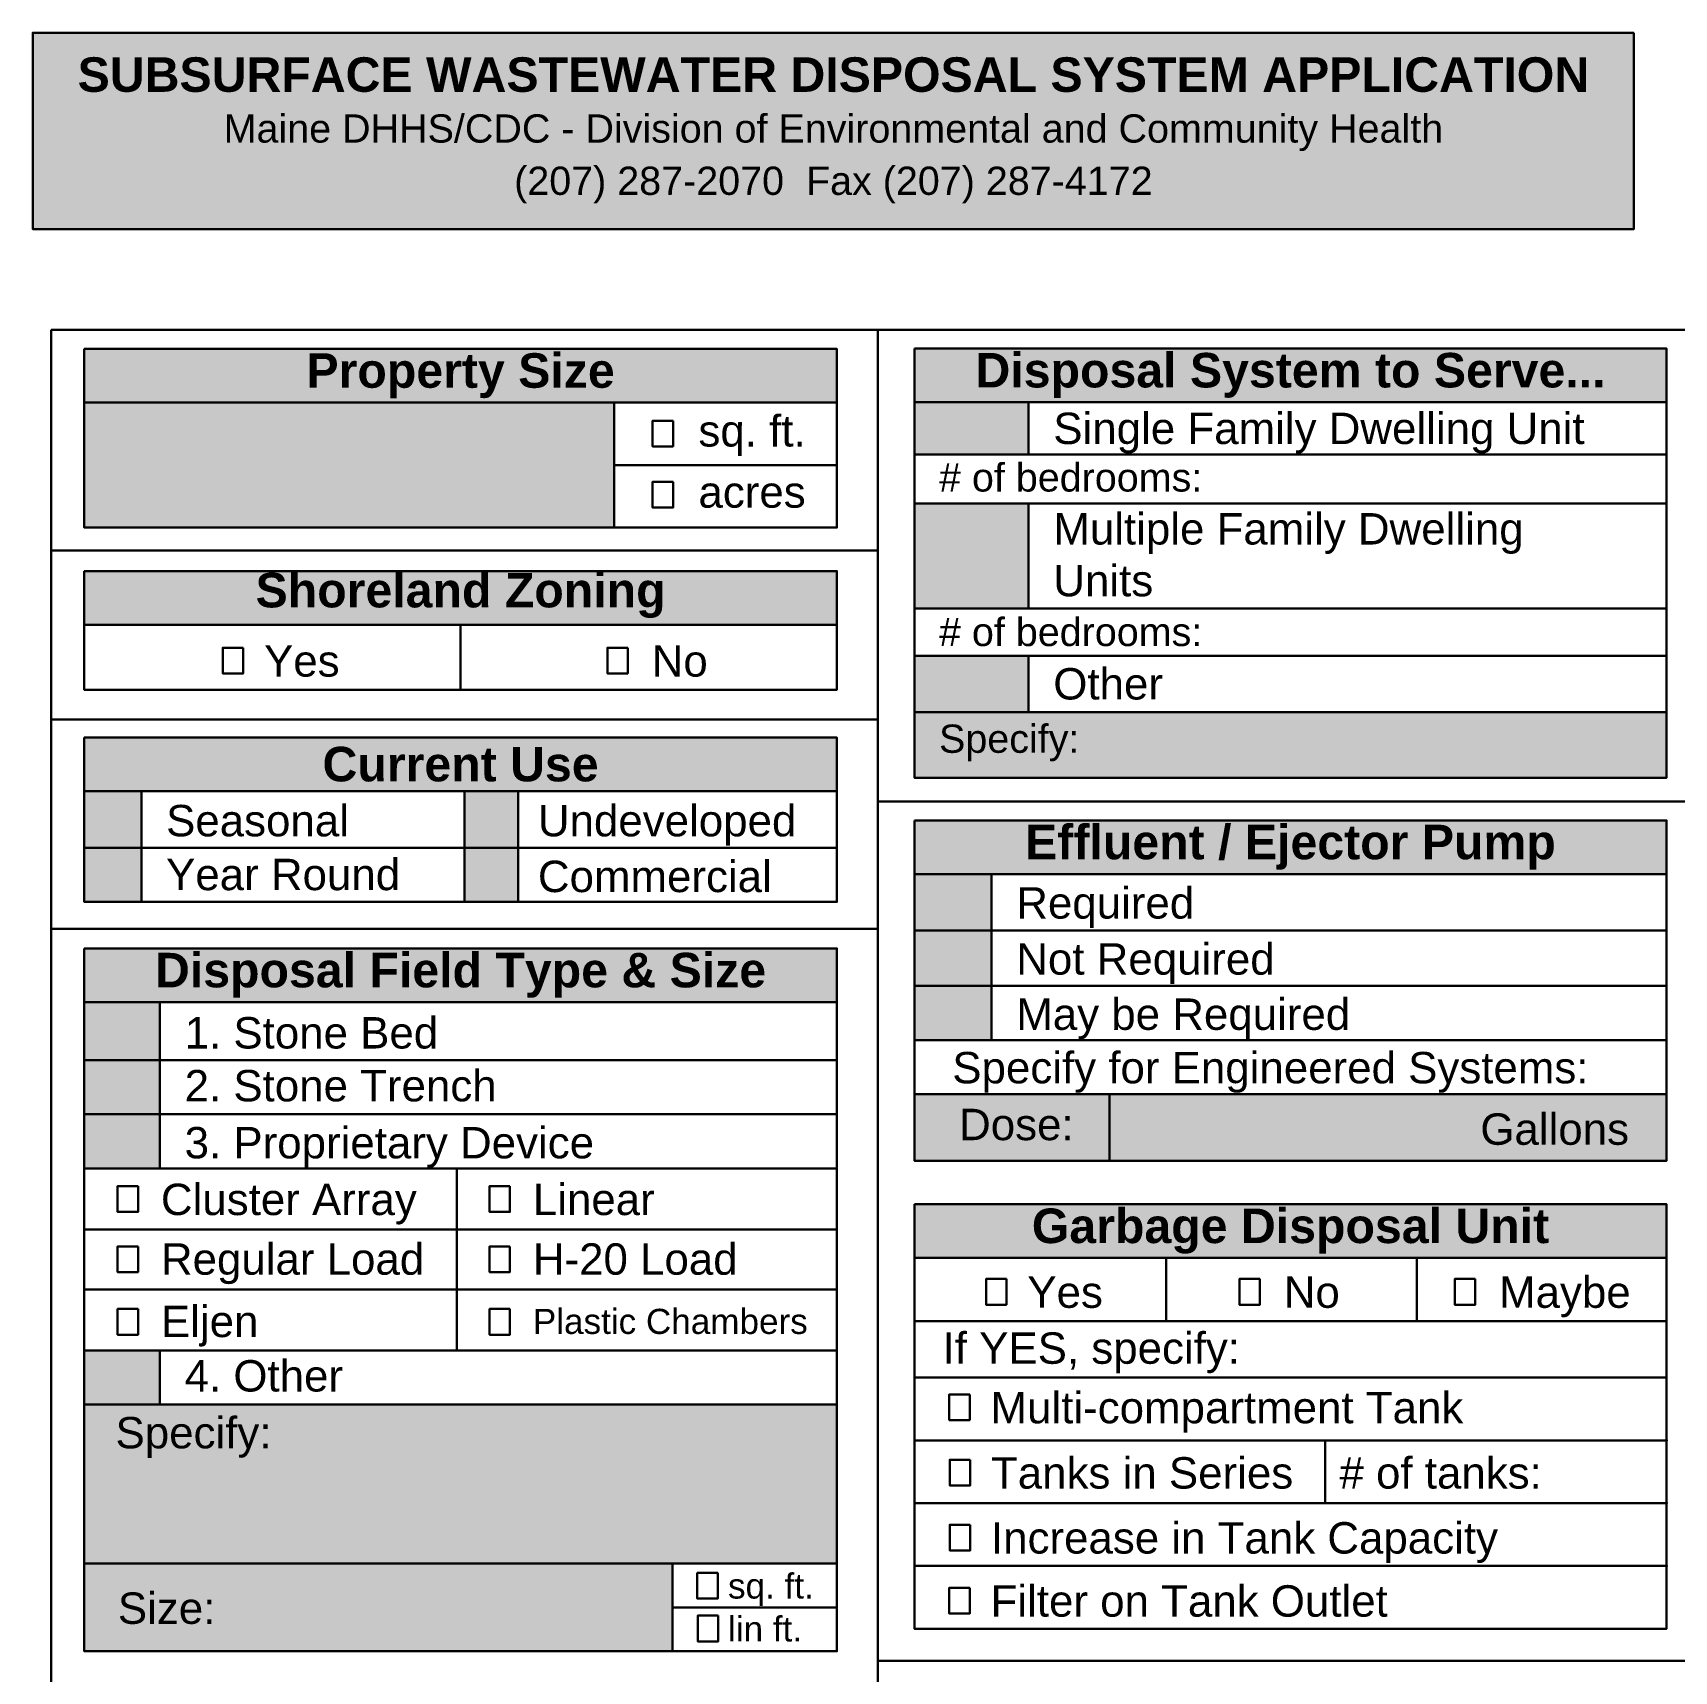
# Paper-space layout 'HHE_200_PG2' of a CAD drawing. Extents: x 0.2 to 8.2, y 0.2 to 10.8.
# Drawn here: x 0.25 to 5.48, y 5.53 to 10.75 of the extents above; entities that cross this region are included whole.
import ezdxf
from ezdxf.enums import TextEntityAlignment as Align

# ---------------------------------------------------------------- set-up
doc = ezdxf.new("R2010")
doc.units = 0
doc.header["$MEASUREMENT"] = 0
doc.layers.add('FORM_HHE-200', color=7, linetype='Continuous', lineweight=30)
doc.styles.add('ARIAL', font='ARIAL.TTF')

psp = doc.layouts.new('HHE_200_PG2')

# ---------------------------------------------------------------- hatches: boundary and pattern name
at = {"layer": 'FORM_HHE-200'}
for points in [[(5.35, 10.7538), (0.25, 10.7538), (0.25, 10.1288), (5.35, 10.1288)], [(2.811, 9.7469), (0.414, 9.7469), (0.414, 9.576), (2.811, 9.576)], [(5.454, 9.7479), (3.058, 9.7479), (3.058, 9.577), (5.454, 9.577)], [(2.811, 9.039), (0.414, 9.039), (0.414, 8.868), (2.811, 8.868)], [(2.811, 8.509), (0.414, 8.509), (0.414, 8.3381), (2.811, 8.3381)], [(5.454, 8.245), (3.058, 8.245), (3.058, 8.074), (5.454, 8.074)], [(2.811, 7.837), (0.414, 7.837), (0.414, 7.6661), (2.811, 7.6661)], [(5.454, 7.022), (3.058, 7.022), (3.058, 6.8511), (5.454, 6.8511)]]:
    psp.add_hatch(color=7, dxfattribs=at).paths.add_polyline_path(points)
at = {"layer": 'FORM_HHE-200', "true_color": 0xf5f5f5}
h = psp.add_hatch(color=7, dxfattribs=at)
h.paths.add_polyline_path([(0.414, 9.1779), (2.102, 9.1779), (2.102, 9.576), (0.414, 9.576)])
h.paths.add_polyline_path([(1.1029, 9.5619), (2.1221, 9.5619), (2.1221, 9.761), (1.1029, 9.761)], flags=9)
h = psp.add_hatch(color=7, dxfattribs=at)
h.paths.add_polyline_path([(3.422, 9.577), (3.058, 9.577), (3.058, 9.41), (3.422, 9.41)])
h.paths.add_polyline_path([(3.2367, 9.5629), (5.2753, 9.5629), (5.2753, 9.762), (3.2367, 9.762)], flags=9)
h.paths.add_polyline_path([(3.422, 9.2541), (3.058, 9.2541), (3.058, 8.92), (3.422, 8.92)])
h.paths.add_polyline_path([(3.422, 8.7696), (3.058, 8.7696), (3.058, 8.59), (3.422, 8.59)])
h.paths.add_polyline_path([(3.3923, 8.06), (5.1197, 8.06), (5.1197, 8.2591), (3.3923, 8.2591)], flags=9)
h.paths.add_polyline_path([(3.3685, 7.8795), (3.9637, 7.8795), (3.9637, 8.0572), (3.3685, 8.0572)], flags=9)
h = psp.add_hatch(color=7, dxfattribs=at)
h.paths.add_polyline_path([(5.454, 7.373), (3.058, 7.373), (3.058, 7.161), (5.454, 7.161)])
h.paths.add_polyline_path([(3.304, 8.074), (3.058, 8.074), (3.058, 7.545), (3.304, 7.545)])
h.paths.add_polyline_path([(5.454, 8.59), (3.058, 8.59), (3.058, 8.3809), (5.454, 8.3809)])
h = psp.add_hatch(color=7, dxfattribs=at)
h.paths.add_polyline_path([(0.596, 8.3381), (0.414, 8.3381), (0.414, 8.158), (0.596, 8.158)])
h.paths.add_polyline_path([(0.414, 7.985), (0.596, 7.985), (0.596, 8.158), (0.414, 8.158)])
h.paths.add_polyline_path([(1.625, 8.3381), (1.625, 8.158), (1.796, 8.158), (1.796, 8.3381)])
h.paths.add_polyline_path([(1.625, 7.985), (1.796, 7.985), (1.796, 8.158), (1.625, 8.158)])
h = psp.add_hatch(color=7, dxfattribs=at)
h.paths.add_polyline_path([(0.655, 7.6661), (0.414, 7.6661), (0.414, 7.4809), (0.655, 7.4809)])
h.paths.add_polyline_path([(0.6208, 7.652), (2.6042, 7.652), (2.6042, 7.8511), (0.6208, 7.8511)], flags=9)
h.paths.add_polyline_path([(0.414, 7.3091), (0.655, 7.3091), (0.655, 7.4809), (0.414, 7.4809)])
h.paths.add_polyline_path([(0.414, 7.1361), (0.655, 7.1361), (0.655, 7.3091), (0.414, 7.3091)])
h.paths.add_polyline_path([(0.655, 6.5561), (0.414, 6.5561), (0.414, 6.3841), (0.655, 6.3841)])
h.paths.add_polyline_path([(0.644, 6.5447), (0.9837, 6.5447), (0.9837, 6.724), (0.644, 6.724)], flags=9)
h.paths.add_polyline_path([(0.4948, 6.1902), (1.0227, 6.1902), (1.0227, 6.3712), (0.4948, 6.3712)], flags=9)
psp.add_hatch(color=7, dxfattribs=at).paths.add_polyline_path([(2.288, 5.598), (2.288, 5.8781), (2.811, 5.8781), (2.811, 6.3841), (0.414, 6.3841), (0.414, 5.598)])

# ---------------------------------------------------------------- linework, layer by layer
at = {"layer": 'FORM_HHE-200'}
for p, q in [((3.422, 9.577), (3.422, 9.41)), ((3.422, 9.2541), (3.422, 8.92)), ((3.422, 8.7696), (3.422, 8.59))]:
    psp.add_line(p, q, dxfattribs=at)
for points in [[(5.35, 10.7538), (0.25, 10.7538), (0.25, 10.1288), (5.35, 10.1288)], [(0.308, 9.808), (8.206, 9.808), (8.206, 1.154), (0.308, 1.154)], [(0.414, 9.7469), (0.414, 9.1779), (2.811, 9.1779), (2.811, 9.7469)], [(3.058, 9.7479), (5.454, 9.7479), (5.454, 8.3809), (3.058, 8.3809)], [(2.2892, 9.5182), (2.2892, 9.4362), (2.224, 9.4362), (2.224, 9.5182)], [(2.2892, 9.3235), (2.2892, 9.2415), (2.224, 9.2415), (2.224, 9.3235)], [(0.414, 9.039), (0.414, 8.661), (2.811, 8.661), (2.811, 9.039)], [(0.9202, 8.795), (0.9202, 8.713), (0.855, 8.713), (0.855, 8.795)], [(2.1452, 8.795), (2.1452, 8.713), (2.08, 8.713), (2.08, 8.795)], [(3.058, 8.59), (5.454, 8.59), (5.454, 8.3809), (3.058, 8.3809)], [(0.414, 8.509), (0.414, 7.985), (2.811, 7.985), (2.811, 8.509)], [(3.058, 8.245), (5.454, 8.245), (5.454, 7.161), (3.058, 7.161)], [(3.058, 8.074), (3.304, 8.074), (3.304, 7.545), (3.058, 7.545)], [(0.414, 7.837), (0.414, 5.598), (2.811, 5.598), (2.811, 7.837)], [(3.058, 7.373), (5.454, 7.373), (5.454, 7.161), (3.058, 7.161)], [(0.5852, 7.08), (0.5852, 6.998), (0.52, 6.998), (0.52, 7.08)], [(1.7698, 7.08), (1.7698, 6.998), (1.7047, 6.998), (1.7047, 7.08)], [(3.058, 7.022), (5.454, 7.022), (5.454, 5.67), (3.058, 5.67)], [(0.5852, 6.888), (0.5852, 6.806), (0.52, 6.806), (0.52, 6.888)], [(1.7698, 6.888), (1.7698, 6.806), (1.7047, 6.806), (1.7047, 6.888)], [(3.3514, 6.7842), (3.3514, 6.7022), (3.2862, 6.7022), (3.2862, 6.7842)], [(4.1584, 6.7842), (4.1584, 6.7022), (4.0932, 6.7022), (4.0932, 6.7842)], [(4.8443, 6.7842), (4.8443, 6.7022), (4.7791, 6.7022), (4.7791, 6.7842)], [(0.5852, 6.6886), (0.5852, 6.6066), (0.52, 6.6066), (0.52, 6.6886)], [(1.7698, 6.6886), (1.7698, 6.6066), (1.7047, 6.6066), (1.7047, 6.6886)], [(3.2343, 6.4164), (3.2343, 6.3344), (3.1691, 6.3344), (3.1691, 6.4164)], [(3.2357, 6.2084), (3.2357, 6.1264), (3.1705, 6.1264), (3.1705, 6.2084)], [(3.2357, 6.0014), (3.2357, 5.9194), (3.1705, 5.9194), (3.1705, 6.0014)], [(2.4317, 5.8478), (2.4317, 5.7658), (2.3665, 5.7658), (2.3665, 5.8478)], [(3.2343, 5.8004), (3.2343, 5.7184), (3.1691, 5.7184), (3.1691, 5.8004)], [(2.433, 5.7118), (2.433, 5.6298), (2.3679, 5.6298), (2.3679, 5.7118)]]:
    psp.add_lwpolyline(points, close=True, dxfattribs=at)
for points in [[(2.9415, 3.475), (2.9415, 9.808)], [(0.414, 9.576), (2.811, 9.576)], [(2.102, 9.576), (2.102, 9.1779)], [(3.058, 9.577), (5.454, 9.577)], [(2.102, 9.377), (2.811, 9.377)], [(3.058, 9.41), (5.454, 9.41)], [(3.058, 9.2541), (5.454, 9.2541)], [(2.9415, 9.105), (0.308, 9.105)], [(3.058, 8.92), (5.454, 8.92)], [(0.414, 8.868), (2.811, 8.868)], [(1.6125, 8.868), (1.6125, 8.661)], [(3.058, 8.7696), (5.454, 8.7696)], [(3.058, 8.59), (5.454, 8.59)], [(0.308, 8.566), (2.9415, 8.566)], [(0.414, 8.3381), (2.811, 8.3381)], [(0.596, 8.3381), (0.596, 7.985)], [(1.625, 8.3381), (1.625, 7.985)], [(1.796, 8.3381), (1.796, 7.985)], [(5.582, 8.305), (2.9415, 8.305)], [(2.811, 8.158), (0.414, 8.158)], [(3.058, 8.074), (5.454, 8.074)], [(3.304, 8.074), (3.304, 7.545)], [(2.9415, 7.899), (0.308, 7.899)], [(5.454, 7.8937), (3.058, 7.8937)], [(5.454, 7.718), (3.058, 7.718)], [(0.414, 7.6661), (2.811, 7.6661)], [(0.655, 7.6661), (0.655, 7.1361)], [(3.058, 7.545), (5.454, 7.545)], [(0.414, 7.4809), (2.811, 7.4809)], [(5.454, 7.373), (3.058, 7.373)], [(3.68, 7.373), (3.68, 7.161)], [(0.414, 7.3091), (2.811, 7.3091)], [(0.414, 7.1361), (2.811, 7.1361)], [(0.414, 7.1361), (2.811, 7.1361)], [(1.601, 7.1361), (1.601, 6.5561)], [(0.414, 6.9421), (2.811, 6.9421)], [(3.058, 6.8511), (5.454, 6.8511)], [(3.86, 6.8511), (3.86, 6.65)], [(4.658, 6.8511), (4.658, 6.65)], [(0.414, 6.7511), (2.811, 6.7511)], [(3.058, 6.65), (5.454, 6.65)], [(0.414, 6.5561), (2.811, 6.5561)], [(0.655, 6.5561), (0.655, 6.3841)], [(3.058, 6.47), (5.454, 6.47)], [(5.454, 6.47), (5.454, 5.67)], [(0.414, 6.3841), (2.811, 6.3841)], [(5.454, 6.27), (3.058, 6.27)], [(4.366, 6.27), (4.366, 6.07)], [(5.454, 6.07), (3.058, 6.07)], [(0.414, 5.8781), (2.811, 5.8781)], [(2.288, 5.8781), (2.288, 5.598)], [(5.454, 5.87), (3.058, 5.87)], [(2.288, 5.738), (2.811, 5.738)], [(2.9415, 5.5675), (5.582, 5.5675), (8.206, 5.5675)]]:
    psp.add_lwpolyline(points, dxfattribs=at)
for p in [(5.454, 6.27), (5.454, 6.07), (5.454, 5.87)]:
    psp.add_point(p, dxfattribs=at)

# ---------------------------------------------------------------- texts
at = {"layer": 'FORM_HHE-200', "style": 'ARIAL'}
for s, height, p in [('sq. ft.', 0.1, (2.3702, 9.4059)), ('acres', 0.1, (2.3702, 9.2111)), ('Yes', 0.1, (0.9865, 8.673)), ('No', 0.1, (2.2213, 8.673)), ('Maybe', 0.1, (4.9204, 6.6622)), ('Yes', 0.1, (3.4177, 6.6622)), ('No', 0.1, (4.2345, 6.6622)), ('Multi-compartment Tank', 0.1, (3.3006, 6.2944)), ('Tanks in Series', 0.1, (3.302, 6.0864)), ('# of tanks:', 0.1, (4.412, 6.0864)), ('Increase in Tank Capacity', 0.1, (3.302, 5.8794)), ('sq. ft.', 0.08, (2.4644, 5.7421)), ('Filter on Tank Outlet', 0.1, (3.3006, 5.6784)), ('lin ft.', 0.08, (2.4644, 5.6053))]:
    psp.add_text(s, height=height, dxfattribs=at).set_placement(p, align=Align.BOTTOM_LEFT)
for s, height, p in [('Single Family Dwelling Unit', 0.1, (3.5005, 9.4938)), ('# of bedrooms:', 0.09, (3.1365, 9.3375)), ('Multiple Family Dwelling', 0.1, (3.5005, 9.1738)), ('Units', 0.1, (3.5005, 9.0088)), ('# of bedrooms:', 0.09, (3.1365, 8.8453)), ('Other', 0.1, (3.5005, 8.6801)), ('Specify:', 0.09, (3.1365, 8.5052)), ('Seasonal', 0.1, (0.6745, 8.2442)), ('Undeveloped', 0.1, (1.8588, 8.2442)), ('Year Round', 0.1, (0.6745, 8.0727)), ('Commercial', 0.1, (1.8588, 8.0665)), ('Required', 0.1, (3.3825, 7.9822)), ('Not Required', 0.1, (3.3825, 7.8037)), ('May be Required', 0.1, (3.3825, 7.6277)), ('1. Stone Bed', 0.1, (0.7335, 7.5683)), ('Specify for Engineered Systems:', 0.1, (3.1788, 7.4573)), ('2. Stone Trench', 0.1, (0.7335, 7.3999)), ('Dose:', 0.1, (3.2004, 7.2763)), ('3. Proprietary Device', 0.1, (0.7335, 7.2183)), ('Gallons', 0.1, (4.8607, 7.2616)), ('Cluster Array', 0.1, (0.658, 7.0377)), ('Linear', 0.1, (1.8427, 7.0377)), ('Regular Load', 0.1, (0.658, 6.8477)), ('H-20 Load', 0.1, (1.8427, 6.8477)), ('Eljen', 0.1, (0.658, 6.649)), ('Plastic Chambers', 0.08, (1.8427, 6.649)), ('If YES, specify:', 0.1, (3.148, 6.564)), ('4. Other', 0.1, (0.7335, 6.4756)), ('Specify:', 0.1, (0.5134, 6.2945)), ('Size:', 0.1, (0.5209, 5.7355))]:
    psp.add_text(s, height=height, dxfattribs=at).set_placement(p, align=Align.MIDDLE_LEFT)
at = {"layer": 'FORM_HHE-200', "color": 7, "true_color": 0xffffff, "style": 'ARIAL'}
for s, insert, char_height, attachment_point in [('\\fArial|b1|i0|c0|p34;SUBSURFACE WASTEWATER DISPOSAL SYSTEM APPLICATION', (2.8, 10.6758), 0.11, 2), ('Maine DHHS/CDC - Division of Environmental and Community Health', (2.8, 10.4941), 0.09, 2), ('(207) 287-2070  Fax (207) 287-4172', (2.8, 10.3275), 0.09, 2), ('\\fArial|b1|i0|c0|p34;Property Size', (1.6125, 9.6615), 0.11, 5), ('\\fArial|b1|i0|c0|p34;Disposal System to Serve...', (4.256, 9.6625), 0.11, 5), ('\\fArial|b1|i0|c0|p34;Shoreland Zoning', (1.6125, 8.9615), 0.11, 5), ('\\fArial|b1|i0|c0|p34;Current Use', (1.6125, 8.4235), 0.11, 5), ('\\fArial|b1|i0|c0|p34;Effluent / Ejector Pump', (4.256, 8.1595), 0.11, 5), ('\\fArial|b1|i0|c0|p34;Disposal Field Type & Size', (1.6125, 7.7515), 0.11, 5), ('\\fArial|b1|i0|c0|p34;Garbage Disposal Unit', (4.256, 6.9365), 0.11, 5)]:
    psp.add_mtext(s, dxfattribs=dict(at, insert=insert, char_height=char_height, attachment_point=attachment_point))

doc.saveas('drawing.dxf')
